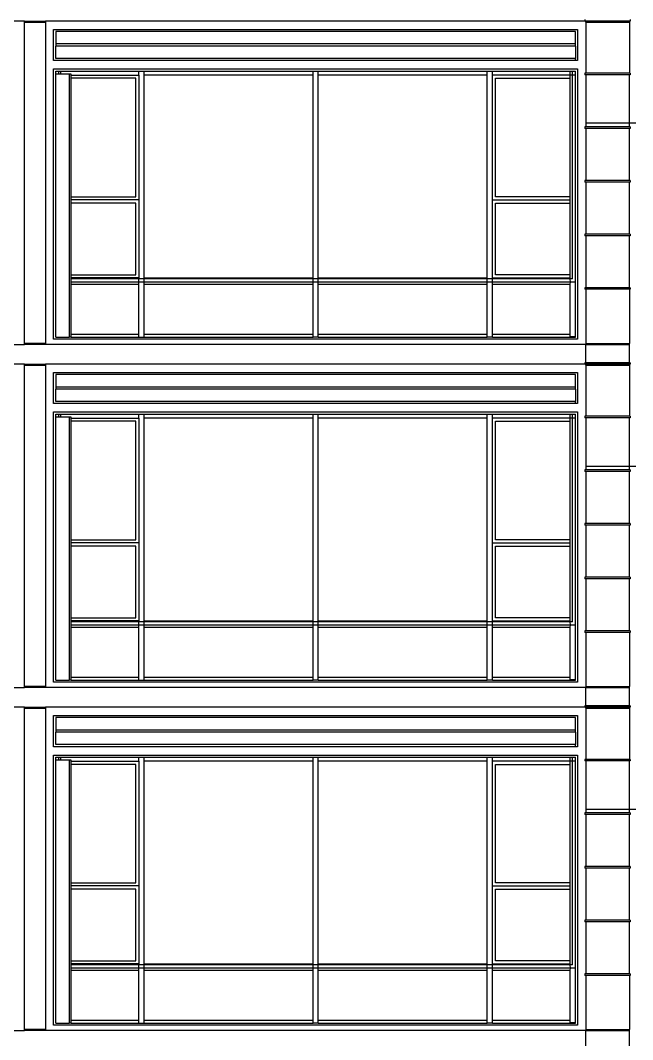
# Model space of a CAD drawing. Extents: x -311 to 61613, y 0 to 58400.
# Drawn here: x 7960 to 13849, y 20012 to 29817 of the extents above; entities that cross this region are included whole.
import ezdxf

# ---------------------------------------------------------------- set-up
doc = ezdxf.new("R2010")
doc.units = 0
doc.header["$LTSCALE"] = 1000
doc.header["$MEASUREMENT"] = 0
doc.layers.add('AD-AREA-OUTL', color=31, linetype='Continuous')

msp = doc.modelspace()

# ---------------------------------------------------------------- linework, layer by layer
at = {"layer": 'AD-AREA-OUTL', "color": 252}
for p, q in [((7999.9, 29810.1), (4447.4, 29810.1)), ((7999.9, 29810.1), (8199.9, 29810.1)), ((7999.9, 29800.1), (7999.9, 29810.1)), ((13389.6, 29810.1), (8199.9, 29810.1)), ((8199.9, 29810.1), (8199.9, 29800.1)), ((13389.6, 29824.3), (13389.6, 29810.1)), ((13389.6, 29810.1), (13389.6, 29809.2)), ((13399.9, 29809.2), (13389.6, 29809.2)), ((13409.7, 29809.2), (13399.9, 29809.2)), ((13399.9, 29800.1), (13399.9, 29809.2)), ((13819.7, 29809.2), (13409.7, 29809.2)), ((13409.7, 29809.2), (13409.7, 29800.1)), ((13825.3, 29809.2), (13819.7, 29809.2)), ((13819.7, 29809.2), (13819.7, 29800.1)), ((13825.3, 29824.3), (13825.3, 29809.2)), ((7999.9, 26710.1), (7999.9, 29800.1)), ((7999.9, 29800.1), (8199.9, 29800.1)), ((8199.9, 29800.1), (8199.9, 26710.1)), ((8279.6, 29430.1), (8279.6, 29730.1)), ((8279.6, 29730.1), (13319.8, 29730.1)), ((8299.8, 29710.1), (8299.8, 29590.1)), ((13299.7, 29710.1), (8299.8, 29710.1)), ((13299.7, 29590.1), (13299.7, 29710.1)), ((13319.8, 29730.1), (13319.8, 29430.1)), ((13399.9, 29800.1), (13409.7, 29800.1)), ((13399.9, 29800.1), (13399.9, 29308.4)), ((13409.7, 29800.1), (13819.7, 29800.1)), ((13819.7, 29800.1), (13819.7, 29308.4)), ((8299.8, 29590.1), (8299.8, 29570.1)), ((13299.7, 29590.1), (8299.8, 29590.1)), ((8299.8, 29450.1), (8299.8, 29570.1)), ((13299.7, 29570.1), (8299.8, 29570.1)), ((13299.7, 29570.1), (13299.7, 29590.1)), ((13299.7, 29570.1), (13299.7, 29450.1)), ((13299.7, 29430.1), (8279.6, 29430.1)), ((13299.7, 29450.1), (8299.8, 29450.1)), ((13299.7, 29430.1), (13299.7, 29450.1)), ((13319.8, 29430.1), (13299.7, 29430.1)), ((8279.6, 29350.1), (13319.8, 29350.1)), ((8279.6, 26750.1), (8279.6, 29350.1)), ((8299.8, 29330.1), (8329.7, 29330.1)), ((8299.8, 29300.1), (8299.8, 29330.1)), ((8329.7, 29330.1), (8349.8, 29330.1)), ((8329.7, 29300.1), (8329.7, 29330.1)), ((8349.8, 29330.1), (9099.9, 29330.1)), ((8349.8, 29300.1), (8349.8, 29330.1)), ((9099.9, 29330.1), (9149.6, 29330.1)), ((9099.9, 29290.1), (9099.9, 29330.1)), ((9149.6, 29330.1), (10774.8, 29330.1)), ((9149.6, 29290.1), (9149.6, 29330.1)), ((10774.8, 29330.1), (10824.6, 29330.1)), ((10774.8, 29290.1), (10774.8, 29330.1)), ((10824.6, 29330.1), (12449.8, 29330.1)), ((10824.6, 29290.1), (10824.6, 29330.1)), ((12449.8, 29330.1), (12499.9, 29330.1)), ((12449.8, 29290.1), (12449.8, 29330.1)), ((12499.9, 29330.1), (13249.6, 29330.1)), ((12499.9, 29290.1), (12499.9, 29330.1)), ((13249.6, 29330.1), (13269.7, 29330.1)), ((13249.6, 29290.1), (13249.6, 29330.1)), ((13269.7, 29330.1), (13299.7, 29330.1)), ((13269.7, 29290.1), (13269.7, 29330.1)), ((13299.7, 29290.1), (13299.7, 29330.1)), ((13319.8, 29350.1), (13319.8, 26750.1)), ((8299.8, 26770.1), (8299.8, 29300.1)), ((8329.7, 29300.1), (8299.8, 29300.1)), ((8349.8, 29300.1), (8329.7, 29300.1)), ((8429.6, 29300.1), (8349.8, 29300.1)), ((8429.6, 29300.1), (8429.6, 26770.1)), ((8449.7, 29300.1), (8429.6, 29300.1)), ((8449.7, 29290.1), (8449.7, 29300.1)), ((8449.7, 29260.1), (8449.7, 29290.1)), ((8449.7, 29290.1), (9099.9, 29290.1)), ((8449.7, 28120.1), (8449.7, 29260.1)), ((9069.9, 29260.1), (8449.7, 29260.1)), ((9069.9, 28120.1), (9069.9, 29260.1)), ((9099.9, 29290.1), (9099.9, 28090.1)), ((9149.6, 27340.1), (9149.6, 29290.1)), ((10774.8, 29290.1), (9149.6, 29290.1)), ((10774.8, 27340.1), (10774.8, 29290.1)), ((10824.6, 27340.1), (10824.6, 29290.1)), ((12449.8, 29290.1), (10824.6, 29290.1)), ((12449.8, 27340.1), (12449.8, 29290.1)), ((12499.9, 28090.1), (12499.9, 29290.1)), ((13249.6, 29290.1), (12499.9, 29290.1)), ((12529.9, 29260.1), (13249.6, 29260.1)), ((12529.9, 28120.1), (12529.9, 29260.1)), ((13249.6, 29260.1), (13249.6, 29290.1)), ((13269.7, 29290.1), (13249.6, 29290.1)), ((13249.6, 28120.1), (13249.6, 29260.1)), ((13299.7, 29290.1), (13269.7, 29290.1)), ((13269.7, 27330.1), (13269.7, 29290.1)), ((13299.7, 27300.1), (13299.7, 29290.1)), ((13399.9, 29308.4), (13389.6, 29308.4)), ((13389.6, 29308.4), (13389.6, 29293.4)), ((13399.9, 29293.4), (13389.6, 29293.4)), ((13819.7, 29308.4), (13399.9, 29308.4)), ((13819.7, 29293.4), (13399.9, 29293.4)), ((13399.9, 29293.4), (13399.9, 28830.1)), ((13825.3, 29308.4), (13819.7, 29308.4)), ((13825.3, 29293.4), (13819.7, 29293.4)), ((13819.7, 28830.1), (13819.7, 29293.4)), ((13825.3, 29308.4), (13825.3, 29293.4)), ((13399.9, 28830.1), (13399.9, 28792.6)), ((13399.9, 28830.1), (13819.7, 28830.1)), ((13819.7, 28792.6), (13819.7, 28830.1)), ((13819.7, 28830.1), (13879.6, 28830.1)), ((13399.9, 28792.6), (13389.6, 28792.6)), ((13389.6, 28792.6), (13389.6, 28777.6)), ((13399.9, 28777.6), (13389.6, 28777.6)), ((13819.7, 28792.6), (13399.9, 28792.6)), ((13819.7, 28777.6), (13399.9, 28777.6)), ((13399.9, 28777.6), (13399.9, 28276.8)), ((13825.3, 28792.6), (13819.7, 28792.6)), ((13825.3, 28777.6), (13819.7, 28777.6)), ((13819.7, 28276.8), (13819.7, 28777.6)), ((13825.3, 28792.6), (13825.3, 28777.6)), ((13399.9, 28276.8), (13389.6, 28276.8)), ((13389.6, 28276.8), (13389.6, 28261.7)), ((13399.9, 28261.7), (13389.6, 28261.7)), ((13819.7, 28276.8), (13399.9, 28276.8)), ((13819.7, 28261.7), (13399.9, 28261.7)), ((13399.9, 28261.7), (13399.9, 27760.9)), ((13825.3, 28276.8), (13819.7, 28276.8)), ((13825.3, 28261.7), (13819.7, 28261.7)), ((13819.7, 27760.9), (13819.7, 28261.7)), ((13825.3, 28276.8), (13825.3, 28261.7)), ((8449.7, 28090.1), (8449.7, 28120.1)), ((8449.7, 28120.1), (9069.9, 28120.1)), ((8449.7, 28060.1), (8449.7, 28090.1)), ((9099.9, 28090.1), (8449.7, 28090.1)), ((8449.7, 27370.1), (8449.7, 28060.1)), ((9069.9, 28060.1), (8449.7, 28060.1)), ((9069.9, 27370.1), (9069.9, 28060.1)), ((9099.9, 28090.1), (9099.9, 27340.1)), ((12499.9, 27340.1), (12499.9, 28090.1)), ((12499.9, 28090.1), (13249.6, 28090.1)), ((13249.6, 28120.1), (12529.9, 28120.1)), ((12529.9, 28060.1), (13249.6, 28060.1)), ((12529.9, 27370.1), (12529.9, 28060.1)), ((13249.6, 28090.1), (13249.6, 28120.1)), ((13249.6, 28060.1), (13249.6, 28090.1)), ((13249.6, 27370.1), (13249.6, 28060.1)), ((13399.9, 27760.9), (13389.6, 27760.9)), ((13389.6, 27760.9), (13389.6, 27745.9)), ((13819.7, 27760.9), (13399.9, 27760.9)), ((13825.3, 27760.9), (13819.7, 27760.9)), ((13825.3, 27760.9), (13825.3, 27745.9)), ((13399.9, 27745.9), (13389.6, 27745.9)), ((13819.7, 27745.9), (13399.9, 27745.9)), ((13399.9, 27745.9), (13399.9, 27245.1)), ((13825.3, 27745.9), (13819.7, 27745.9)), ((13819.7, 27245.1), (13819.7, 27745.9)), ((8449.7, 27340.1), (8449.7, 27370.1)), ((8449.7, 27370.1), (9069.9, 27370.1)), ((13249.6, 27370.1), (12529.9, 27370.1)), ((13249.6, 27340.1), (13249.6, 27370.1)), ((8449.7, 27330.1), (8449.7, 27340.1)), ((9099.9, 27340.1), (8449.7, 27340.1)), ((8449.7, 27300.1), (8449.7, 27330.1)), ((9099.9, 27330.1), (8449.7, 27330.1)), ((8449.7, 27280.1), (8449.7, 27300.1)), ((9099.9, 27300.1), (8449.7, 27300.1)), ((8449.7, 26800.1), (8449.7, 27280.1)), ((8449.7, 27280.1), (9099.9, 27280.1)), ((9099.9, 27330.1), (9099.9, 27340.1)), ((9099.9, 27300.1), (9099.9, 27330.1)), ((9149.6, 27330.1), (9099.9, 27330.1)), ((9099.9, 27280.1), (9099.9, 27300.1)), ((9149.6, 27300.1), (9099.9, 27300.1)), ((9099.9, 26800.1), (9099.9, 27280.1)), ((9149.6, 27330.1), (9149.6, 27340.1)), ((9149.6, 27340.1), (10774.8, 27340.1)), ((9149.6, 27300.1), (9149.6, 27330.1)), ((10774.8, 27330.1), (9149.6, 27330.1)), ((9149.6, 27280.1), (9149.6, 27300.1)), ((10774.8, 27300.1), (9149.6, 27300.1)), ((9149.6, 26800.1), (9149.6, 27280.1)), ((9149.6, 27280.1), (10774.8, 27280.1)), ((10774.8, 27330.1), (10774.8, 27340.1)), ((10774.8, 27300.1), (10774.8, 27330.1)), ((10824.6, 27330.1), (10774.8, 27330.1)), ((10774.8, 27280.1), (10774.8, 27300.1)), ((10824.6, 27300.1), (10774.8, 27300.1)), ((10774.8, 26800.1), (10774.8, 27280.1)), ((10824.6, 27330.1), (10824.6, 27340.1)), ((10824.6, 27340.1), (12449.8, 27340.1)), ((10824.6, 27300.1), (10824.6, 27330.1)), ((12449.8, 27330.1), (10824.6, 27330.1)), ((12449.8, 27300.1), (10824.6, 27300.1)), ((10824.6, 27280.1), (10824.6, 27300.1)), ((10824.6, 26800.1), (10824.6, 27280.1)), ((10824.6, 27280.1), (12449.8, 27280.1)), ((12449.8, 27330.1), (12449.8, 27340.1)), ((12449.8, 27300.1), (12449.8, 27330.1)), ((12499.9, 27330.1), (12449.8, 27330.1)), ((12499.9, 27300.1), (12449.8, 27300.1)), ((12449.8, 27280.1), (12449.8, 27300.1)), ((12449.8, 26800.1), (12449.8, 27280.1)), ((12499.9, 27330.1), (12499.9, 27340.1)), ((12499.9, 27340.1), (13249.6, 27340.1)), ((13249.6, 27330.1), (12499.9, 27330.1)), ((12499.9, 27300.1), (12499.9, 27330.1)), ((13249.9, 27300.1), (12499.9, 27300.1)), ((12499.9, 27280.1), (12499.9, 27300.1)), ((12499.9, 26800.1), (12499.9, 27280.1)), ((12499.9, 27280.1), (13249.6, 27280.1)), ((13249.6, 27330.1), (13249.6, 27340.1)), ((13269.7, 27330.1), (13249.6, 27330.1)), ((13249.9, 27300.1), (13249.6, 27330.1)), ((13249.6, 27280.1), (13249.9, 27300.1)), ((13249.6, 26800.1), (13249.6, 27280.1)), ((13299.7, 27300.1), (13249.9, 27300.1)), ((13299.7, 26776.4), (13299.7, 27300.1)), ((13399.9, 27245.1), (13389.6, 27245.1)), ((13389.6, 27245.1), (13389.6, 27230.1)), ((13399.9, 27230.1), (13389.6, 27230.1)), ((13819.7, 27245.1), (13399.9, 27245.1)), ((13819.7, 27230.1), (13399.9, 27230.1)), ((13399.9, 27230.1), (13399.9, 26710.1)), ((13825.3, 27245.1), (13819.7, 27245.1)), ((13825.3, 27230.1), (13819.7, 27230.1)), ((13819.7, 27230.1), (13819.7, 26710.1)), ((13825.3, 27245.1), (13825.3, 27230.1)), ((8299.8, 26770.1), (8429.6, 26770.1)), ((8449.7, 26770.1), (8429.6, 26770.1)), ((8449.7, 26770.1), (8449.7, 26800.1)), ((8449.7, 26800.1), (9099.9, 26800.1)), ((8449.7, 26770.1), (9099.9, 26770.1)), ((9099.9, 26770.1), (9099.9, 26800.1)), ((9099.9, 26770.1), (9149.6, 26770.1)), ((9149.6, 26770.1), (9149.6, 26800.1)), ((9149.6, 26800.1), (10774.8, 26800.1)), ((9149.6, 26770.1), (10774.8, 26770.1)), ((10774.8, 26770.1), (10774.8, 26800.1)), ((10824.6, 26770.1), (10774.8, 26770.1)), ((10824.6, 26770.1), (10824.6, 26800.1)), ((10824.6, 26800.1), (12449.8, 26800.1)), ((10824.6, 26770.1), (12449.8, 26770.1)), ((12449.8, 26770.1), (12449.8, 26800.1)), ((12499.9, 26770.1), (12449.8, 26770.1)), ((12499.9, 26770.1), (12499.9, 26800.1)), ((12499.9, 26800.1), (13249.6, 26800.1)), ((12499.9, 26770.1), (13249.6, 26770.1)), ((13249.6, 26776.4), (13249.6, 26800.1)), ((13249.6, 26776.4), (13299.7, 26776.4)), ((13249.6, 26770.1), (13249.6, 26776.4)), ((13249.6, 26770.1), (13299.7, 26770.1)), ((13299.7, 26770.1), (13299.7, 26776.4)), ((4447.4, 26700.1), (7999.9, 26700.1)), ((7999.9, 26700.1), (7999.9, 26710.1)), ((8199.9, 26710.1), (7999.9, 26710.1)), ((8199.9, 26700.1), (7999.9, 26700.1)), ((8199.9, 26710.1), (8199.9, 26700.1)), ((13399.9, 26700.1), (8199.9, 26700.1)), ((13319.8, 26750.1), (8279.6, 26750.1)), ((13399.9, 26710.1), (13409.7, 26710.1)), ((13399.9, 26710.1), (13399.9, 26700.1)), ((13399.9, 26700.1), (13409.7, 26700.1)), ((13399.9, 26524.2), (13399.9, 26700.1)), ((13409.7, 26710.1), (13819.7, 26710.1)), ((13409.7, 26700.1), (13409.7, 26710.1)), ((13409.7, 26700.1), (13819.7, 26700.1)), ((13819.7, 26700.1), (13819.7, 26710.1)), ((13819.7, 26524.2), (13819.7, 26700.1)), ((7999.9, 26510.1), (4447.4, 26510.1)), ((7999.9, 26510.1), (8199.9, 26510.1)), ((7999.9, 26500.1), (7999.9, 26510.1)), ((7999.9, 23410.1), (7999.9, 26500.1)), ((7999.9, 26500.1), (8199.9, 26500.1)), ((13389.6, 26510.1), (8199.9, 26510.1)), ((8199.9, 26510.1), (8199.9, 26500.1)), ((8199.9, 26500.1), (8199.9, 23410.1)), ((13399.9, 26524.2), (13389.6, 26524.2)), ((13389.6, 26524.2), (13389.6, 26510.1)), ((13389.6, 26510.1), (13389.6, 26509.2)), ((13399.9, 26509.2), (13389.6, 26509.2)), ((13819.7, 26524.2), (13399.9, 26524.2)), ((13409.7, 26509.2), (13399.9, 26509.2)), ((13399.9, 26500.1), (13399.9, 26509.2)), ((13399.9, 26500.1), (13409.7, 26500.1)), ((13399.9, 26500.1), (13399.9, 26008.4)), ((13819.7, 26509.2), (13409.7, 26509.2)), ((13409.7, 26509.2), (13409.7, 26500.1)), ((13409.7, 26500.1), (13819.7, 26500.1)), ((13825.3, 26524.2), (13819.7, 26524.2)), ((13825.3, 26509.2), (13819.7, 26509.2)), ((13819.7, 26509.2), (13819.7, 26500.1)), ((13819.7, 26500.1), (13819.7, 26008.4)), ((13825.3, 26524.2), (13825.3, 26509.2)), ((8279.6, 26130.1), (8279.6, 26430.1)), ((8279.6, 26430.1), (13319.8, 26430.1)), ((8299.8, 26410.1), (8299.8, 26290.1)), ((13299.7, 26410.1), (8299.8, 26410.1)), ((13299.7, 26290.1), (13299.7, 26410.1)), ((13319.8, 26430.1), (13319.8, 26130.1)), ((8299.8, 26290.1), (8299.8, 26270.1)), ((13299.7, 26290.1), (8299.8, 26290.1)), ((13299.7, 26270.1), (13299.7, 26290.1)), ((8299.8, 26150.1), (8299.8, 26270.1)), ((13299.7, 26270.1), (8299.8, 26270.1)), ((13299.7, 26270.1), (13299.7, 26150.1)), ((13299.7, 26130.1), (8279.6, 26130.1)), ((13299.7, 26150.1), (8299.8, 26150.1)), ((13299.7, 26130.1), (13299.7, 26150.1)), ((13319.8, 26130.1), (13299.7, 26130.1)), ((8279.6, 26050.1), (13319.8, 26050.1)), ((8279.6, 23450.1), (8279.6, 26050.1)), ((8299.8, 26030), (8329.7, 26030)), ((8299.8, 26000.1), (8299.8, 26030)), ((8299.8, 23470.1), (8299.8, 26000.1)), ((8329.7, 26000.1), (8299.8, 26000.1)), ((8329.7, 26030), (8349.8, 26030)), ((8329.7, 26000.1), (8329.7, 26030)), ((8349.8, 26000.1), (8329.7, 26000.1)), ((8349.8, 26030), (9099.9, 26030)), ((8349.8, 26000.1), (8349.8, 26030)), ((8429.6, 26000.1), (8349.8, 26000.1)), ((8429.6, 26000.1), (8429.6, 23470.1)), ((8449.7, 26000.1), (8429.6, 26000.1)), ((8449.7, 25990.1), (8449.7, 26000.1)), ((8449.7, 25960.1), (8449.7, 25990.1)), ((8449.7, 25990.1), (9099.9, 25990.1)), ((9099.9, 26030), (9149.6, 26030)), ((9099.9, 25990.1), (9099.9, 26030)), ((9099.9, 25990.1), (9099.9, 24790.1)), ((9149.6, 26030), (10774.8, 26030)), ((9149.6, 25990.1), (9149.6, 26030)), ((9149.6, 24040.1), (9149.6, 25990.1)), ((10774.8, 25990.1), (9149.6, 25990.1)), ((10774.8, 26030), (10824.6, 26030)), ((10774.8, 25990.1), (10774.8, 26030)), ((10774.8, 24040.1), (10774.8, 25990.1)), ((10824.6, 26030), (12449.8, 26030)), ((10824.6, 25990.1), (10824.6, 26030)), ((10824.6, 24040.1), (10824.6, 25990.1)), ((12449.8, 25990.1), (10824.6, 25990.1)), ((12449.8, 26030), (12499.9, 26030)), ((12449.8, 25990.1), (12449.8, 26030)), ((12449.8, 24040.1), (12449.8, 25990.1)), ((12499.9, 26030), (13249.6, 26030)), ((12499.9, 25990.1), (12499.9, 26030)), ((12499.9, 24790.1), (12499.9, 25990.1)), ((13249.6, 25990.1), (12499.9, 25990.1)), ((13249.6, 26030), (13269.7, 26030)), ((13249.6, 25990.1), (13249.6, 26030)), ((13249.6, 25960.1), (13249.6, 25990.1)), ((13269.7, 25990.1), (13249.6, 25990.1)), ((13269.7, 26030), (13299.7, 26030)), ((13269.7, 25990.1), (13269.7, 26030)), ((13299.7, 25990.1), (13269.7, 25990.1)), ((13269.7, 24030.1), (13269.7, 25990.1)), ((13299.7, 25990.1), (13299.7, 26030)), ((13299.7, 24000.1), (13299.7, 25990.1)), ((13319.8, 26050.1), (13319.8, 23450.1)), ((13399.9, 26008.4), (13389.6, 26008.4)), ((13389.6, 26008.4), (13389.6, 25993.4)), ((13399.9, 25993.4), (13389.6, 25993.4)), ((13819.7, 26008.4), (13399.9, 26008.4)), ((13819.7, 25993.4), (13399.9, 25993.4)), ((13399.9, 25993.4), (13399.9, 25530.1)), ((13825.3, 26008.4), (13819.7, 26008.4)), ((13825.3, 25993.4), (13819.7, 25993.4)), ((13819.7, 25530.1), (13819.7, 25993.4)), ((13825.3, 26008.4), (13825.3, 25993.4)), ((8449.7, 24820.1), (8449.7, 25960.1)), ((9069.9, 25960.1), (8449.7, 25960.1)), ((9069.9, 24820.1), (9069.9, 25960.1)), ((12529.9, 25960.1), (13249.6, 25960.1)), ((12529.9, 24820.1), (12529.9, 25960.1)), ((13249.6, 24820.1), (13249.6, 25960.1)), ((13399.9, 25530.1), (13399.9, 25492.6)), ((13399.9, 25530.1), (13819.7, 25530.1)), ((13819.7, 25492.6), (13819.7, 25530.1)), ((13819.7, 25530.1), (13879.6, 25530.1)), ((13399.9, 25492.6), (13389.6, 25492.6)), ((13389.6, 25492.6), (13389.6, 25477.6)), ((13399.9, 25477.6), (13389.6, 25477.6)), ((13819.7, 25492.6), (13399.9, 25492.6)), ((13819.7, 25477.6), (13399.9, 25477.6)), ((13399.9, 25477.6), (13399.9, 24976.7)), ((13825.3, 25492.6), (13819.7, 25492.6)), ((13825.3, 25477.6), (13819.7, 25477.6)), ((13819.7, 24976.7), (13819.7, 25477.6)), ((13825.3, 25492.6), (13825.3, 25477.6)), ((13399.9, 24976.7), (13389.6, 24976.7)), ((13389.6, 24976.7), (13389.6, 24961.7)), ((13399.9, 24961.7), (13389.6, 24961.7)), ((13819.7, 24976.7), (13399.9, 24976.7)), ((13819.7, 24961.7), (13399.9, 24961.7)), ((13399.9, 24961.7), (13399.9, 24460.9)), ((13825.3, 24976.7), (13819.7, 24976.7)), ((13825.3, 24961.7), (13819.7, 24961.7)), ((13819.7, 24460.9), (13819.7, 24961.7)), ((13825.3, 24976.7), (13825.3, 24961.7)), ((8449.7, 24790.1), (8449.7, 24820.1)), ((8449.7, 24820.1), (9069.9, 24820.1)), ((13249.6, 24820.1), (12529.9, 24820.1)), ((13249.6, 24790.1), (13249.6, 24820.1)), ((8449.7, 24760.1), (8449.7, 24790.1)), ((9099.9, 24790.1), (8449.7, 24790.1)), ((8449.7, 24070), (8449.7, 24760.1)), ((9069.9, 24760.1), (8449.7, 24760.1)), ((9069.9, 24070), (9069.9, 24760.1)), ((9099.9, 24790.1), (9099.9, 24040.1)), ((12499.9, 24040.1), (12499.9, 24790.1)), ((12499.9, 24790.1), (13249.6, 24790.1)), ((12529.9, 24760.1), (13249.6, 24760.1)), ((12529.9, 24070), (12529.9, 24760.1)), ((13249.6, 24760.1), (13249.6, 24790.1)), ((13249.6, 24070), (13249.6, 24760.1)), ((13399.9, 24460.9), (13389.6, 24460.9)), ((13389.6, 24460.9), (13389.6, 24445.9)), ((13399.9, 24445.9), (13389.6, 24445.9)), ((13819.7, 24460.9), (13399.9, 24460.9)), ((13819.7, 24445.9), (13399.9, 24445.9)), ((13399.9, 24445.9), (13399.9, 23945.1)), ((13825.3, 24460.9), (13819.7, 24460.9)), ((13825.3, 24445.9), (13819.7, 24445.9)), ((13819.7, 23945.1), (13819.7, 24445.9)), ((13825.3, 24460.9), (13825.3, 24445.9)), ((8449.7, 24040.1), (8449.7, 24070)), ((8449.7, 24070), (9069.9, 24070)), ((8449.7, 24030.1), (8449.7, 24040.1)), ((9099.9, 24040.1), (8449.7, 24040.1)), ((8449.7, 24000.1), (8449.7, 24030.1)), ((9099.9, 24030.1), (8449.7, 24030.1)), ((9099.9, 24030.1), (9099.9, 24040.1)), ((9099.9, 24000.1), (9099.9, 24030.1)), ((9149.6, 24030.1), (9099.9, 24030.1)), ((9149.6, 24030.1), (9149.6, 24040.1)), ((9149.6, 24040.1), (10774.8, 24040.1)), ((9149.6, 24000.1), (9149.6, 24030.1)), ((10774.8, 24030.1), (9149.6, 24030.1)), ((10774.8, 24030.1), (10774.8, 24040.1)), ((10774.8, 24000.1), (10774.8, 24030.1)), ((10824.6, 24030.1), (10774.8, 24030.1)), ((10824.6, 24030.1), (10824.6, 24040.1)), ((10824.6, 24040.1), (12449.8, 24040.1)), ((10824.6, 24000.1), (10824.6, 24030.1)), ((12449.8, 24030.1), (10824.6, 24030.1)), ((12449.8, 24030.1), (12449.8, 24040.1)), ((12449.8, 24000.1), (12449.8, 24030.1)), ((12499.9, 24030.1), (12449.8, 24030.1)), ((12499.9, 24030.1), (12499.9, 24040.1)), ((12499.9, 24040.1), (13249.6, 24040.1)), ((13249.6, 24030.1), (12499.9, 24030.1)), ((12499.9, 24000.1), (12499.9, 24030.1)), ((13249.6, 24070), (12529.9, 24070)), ((13249.6, 24040.1), (13249.6, 24070)), ((13249.6, 24030.1), (13249.6, 24040.1)), ((13269.7, 24030.1), (13249.6, 24030.1)), ((13249.9, 24000.1), (13249.6, 24030.1)), ((8449.7, 23980.1), (8449.7, 24000.1)), ((9099.9, 24000.1), (8449.7, 24000.1)), ((8449.7, 23500.1), (8449.7, 23980.1)), ((8449.7, 23980.1), (9099.9, 23980.1)), ((9099.9, 23980.1), (9099.9, 24000.1)), ((9149.6, 24000.1), (9099.9, 24000.1)), ((9099.9, 23500.1), (9099.9, 23980.1)), ((9149.6, 23980.1), (9149.6, 24000.1)), ((10774.8, 24000.1), (9149.6, 24000.1)), ((9149.6, 23500.1), (9149.6, 23980.1)), ((9149.6, 23980.1), (10774.8, 23980.1)), ((10774.8, 23980.1), (10774.8, 24000.1)), ((10824.6, 24000.1), (10774.8, 24000.1)), ((10774.8, 23500.1), (10774.8, 23980.1)), ((12449.8, 24000.1), (10824.6, 24000.1)), ((10824.6, 23980.1), (10824.6, 24000.1)), ((10824.6, 23500.1), (10824.6, 23980.1)), ((10824.6, 23980.1), (12449.8, 23980.1)), ((12499.9, 24000.1), (12449.8, 24000.1)), ((12449.8, 23980.1), (12449.8, 24000.1)), ((12449.8, 23500.1), (12449.8, 23980.1)), ((13249.9, 24000.1), (12499.9, 24000.1)), ((12499.9, 23980.1), (12499.9, 24000.1)), ((12499.9, 23500.1), (12499.9, 23980.1)), ((12499.9, 23980.1), (13249.6, 23980.1)), ((13249.6, 23980.1), (13249.9, 24000.1)), ((13249.6, 23500.1), (13249.6, 23980.1)), ((13299.7, 24000.1), (13249.9, 24000.1)), ((13299.7, 23476.4), (13299.7, 24000.1)), ((13399.9, 23945.1), (13389.6, 23945.1)), ((13389.6, 23945.1), (13389.6, 23930.1)), ((13399.9, 23930.1), (13389.6, 23930.1)), ((13819.7, 23945.1), (13399.9, 23945.1)), ((13819.7, 23930.1), (13399.9, 23930.1)), ((13399.9, 23930.1), (13399.9, 23410.1)), ((13825.3, 23945.1), (13819.7, 23945.1)), ((13825.3, 23930.1), (13819.7, 23930.1)), ((13819.7, 23930.1), (13819.7, 23410.1)), ((13825.3, 23945.1), (13825.3, 23930.1)), ((13319.8, 23450.1), (8279.6, 23450.1)), ((8299.8, 23470.1), (8429.6, 23470.1)), ((8449.7, 23470.1), (8429.6, 23470.1)), ((8449.7, 23470.1), (8449.7, 23500.1)), ((8449.7, 23500.1), (9099.9, 23500.1)), ((8449.7, 23470.1), (9099.9, 23470.1)), ((9099.9, 23470.1), (9099.9, 23500.1)), ((9099.9, 23470.1), (9149.6, 23470.1)), ((9149.6, 23470.1), (9149.6, 23500.1)), ((9149.6, 23500.1), (10774.8, 23500.1)), ((9149.6, 23470.1), (10774.8, 23470.1)), ((10774.8, 23470.1), (10774.8, 23500.1)), ((10824.6, 23470.1), (10774.8, 23470.1)), ((10824.6, 23470.1), (10824.6, 23500.1)), ((10824.6, 23500.1), (12449.8, 23500.1)), ((10824.6, 23470.1), (12449.8, 23470.1)), ((12449.8, 23470.1), (12449.8, 23500.1)), ((12499.9, 23470.1), (12449.8, 23470.1)), ((12499.9, 23470.1), (12499.9, 23500.1)), ((12499.9, 23500.1), (13249.6, 23500.1)), ((12499.9, 23470.1), (13249.6, 23470.1)), ((13249.6, 23476.4), (13249.6, 23500.1)), ((13249.6, 23476.4), (13299.7, 23476.4)), ((13249.6, 23470.1), (13249.6, 23476.4)), ((13249.6, 23470.1), (13299.7, 23470.1)), ((13299.7, 23470.1), (13299.7, 23476.4)), ((4447.4, 23400.1), (7999.9, 23400.1)), ((7999.9, 23400.1), (7999.9, 23410.1)), ((8199.9, 23410.1), (7999.9, 23410.1)), ((8199.9, 23400.1), (7999.9, 23400.1)), ((8199.9, 23410.1), (8199.9, 23400.1)), ((13399.9, 23400.1), (8199.9, 23400.1)), ((13399.9, 23410.1), (13409.7, 23410.1)), ((13399.9, 23410.1), (13399.9, 23400.1)), ((13399.9, 23400.1), (13409.7, 23400.1)), ((13399.9, 23224.2), (13399.9, 23400.1)), ((13409.7, 23410.1), (13819.7, 23410.1)), ((13409.7, 23400.1), (13409.7, 23410.1)), ((13409.7, 23400.1), (13819.7, 23400.1)), ((13819.7, 23400.1), (13819.7, 23410.1)), ((13819.7, 23224.2), (13819.7, 23400.1)), ((7999.9, 23210), (4447.4, 23210)), ((7999.9, 23210), (8199.9, 23210)), ((7999.9, 23200.1), (7999.9, 23210)), ((7999.9, 20110), (7999.9, 23200.1)), ((7999.9, 23200.1), (8199.9, 23200.1)), ((13389.6, 23210), (8199.9, 23210)), ((8199.9, 23210), (8199.9, 23200.1)), ((8199.9, 23200.1), (8199.9, 20110)), ((13399.9, 23224.2), (13389.6, 23224.2)), ((13389.6, 23224.2), (13389.6, 23210)), ((13389.6, 23210), (13389.6, 23209.2)), ((13399.9, 23209.2), (13389.6, 23209.2)), ((13819.7, 23224.2), (13399.9, 23224.2)), ((13409.7, 23209.2), (13399.9, 23209.2)), ((13399.9, 23200.1), (13399.9, 23209.2)), ((13399.9, 23200.1), (13409.7, 23200.1)), ((13399.9, 23200.1), (13399.9, 22708.4)), ((13819.7, 23209.2), (13409.7, 23209.2)), ((13409.7, 23209.2), (13409.7, 23200.1)), ((13409.7, 23200.1), (13819.7, 23200.1)), ((13825.3, 23224.2), (13819.7, 23224.2)), ((13825.3, 23209.2), (13819.7, 23209.2)), ((13819.7, 23209.2), (13819.7, 23200.1)), ((13819.7, 23200.1), (13819.7, 22708.4)), ((13825.3, 23224.2), (13825.3, 23209.2)), ((8279.6, 22830.1), (8279.6, 23130.1)), ((8279.6, 23130.1), (13319.8, 23130.1)), ((8299.8, 23110.1), (8299.8, 22990.1)), ((13299.7, 23110.1), (8299.8, 23110.1)), ((13299.7, 22990.1), (13299.7, 23110.1)), ((13319.8, 23130.1), (13319.8, 22830.1)), ((8299.8, 22990.1), (8299.8, 22970)), ((13299.7, 22990.1), (8299.8, 22990.1)), ((8299.8, 22850.1), (8299.8, 22970)), ((13299.7, 22970), (8299.8, 22970)), ((13299.7, 22970), (13299.7, 22990.1)), ((13299.7, 22970), (13299.7, 22850.1)), ((13299.7, 22850.1), (8299.8, 22850.1)), ((13299.7, 22830.1), (13299.7, 22850.1)), ((13299.7, 22830.1), (8279.6, 22830.1)), ((8279.6, 22750.1), (13319.8, 22750.1)), ((8279.6, 20150), (8279.6, 22750.1)), ((13319.8, 22830.1), (13299.7, 22830.1)), ((13319.8, 22750.1), (13319.8, 20150)), ((8299.8, 22730.1), (8329.7, 22730.1)), ((8299.8, 22700.1), (8299.8, 22730.1)), ((8299.8, 20170), (8299.8, 22700.1)), ((8329.7, 22700.1), (8299.8, 22700.1)), ((8329.7, 22730.1), (8349.8, 22730.1)), ((8329.7, 22700.1), (8329.7, 22730.1)), ((8349.8, 22700.1), (8329.7, 22700.1)), ((8349.8, 22730.1), (9099.9, 22730.1)), ((8349.8, 22700.1), (8349.8, 22730.1)), ((8429.6, 22700.1), (8349.8, 22700.1)), ((8429.6, 22700.1), (8429.6, 20170)), ((8449.7, 22700.1), (8429.6, 22700.1)), ((8449.7, 22690), (8449.7, 22700.1)), ((8449.7, 22660.1), (8449.7, 22690)), ((8449.7, 22690), (9099.9, 22690)), ((8449.7, 21520.1), (8449.7, 22660.1)), ((9069.9, 22660.1), (8449.7, 22660.1)), ((9069.9, 21520.1), (9069.9, 22660.1)), ((9099.9, 22730.1), (9149.6, 22730.1)), ((9099.9, 22690), (9099.9, 22730.1)), ((9099.9, 22690), (9099.9, 21490.1)), ((9149.6, 22730.1), (10774.8, 22730.1)), ((9149.6, 22690), (9149.6, 22730.1)), ((9149.6, 20740.1), (9149.6, 22690)), ((10774.8, 22690), (9149.6, 22690)), ((10774.8, 22730.1), (10824.6, 22730.1)), ((10774.8, 22690), (10774.8, 22730.1)), ((10774.8, 20740.1), (10774.8, 22690)), ((10824.6, 22730.1), (12449.8, 22730.1)), ((10824.6, 22690), (10824.6, 22730.1)), ((10824.6, 20740.1), (10824.6, 22690)), ((12449.8, 22690), (10824.6, 22690)), ((12449.8, 22730.1), (12499.9, 22730.1)), ((12449.8, 22690), (12449.8, 22730.1)), ((12449.8, 20740.1), (12449.8, 22690)), ((12499.9, 22730.1), (13249.6, 22730.1)), ((12499.9, 22690), (12499.9, 22730.1)), ((12499.9, 21490.1), (12499.9, 22690)), ((13249.6, 22690), (12499.9, 22690)), ((12529.9, 22660.1), (13249.6, 22660.1)), ((12529.9, 21520.1), (12529.9, 22660.1)), ((13249.6, 22730.1), (13269.7, 22730.1)), ((13249.6, 22690), (13249.6, 22730.1)), ((13249.6, 22660.1), (13249.6, 22690)), ((13269.7, 22690), (13249.6, 22690)), ((13249.6, 21520.1), (13249.6, 22660.1)), ((13269.7, 22730.1), (13299.7, 22730.1)), ((13269.7, 22690), (13269.7, 22730.1)), ((13299.7, 22690), (13269.7, 22690)), ((13269.7, 20730), (13269.7, 22690)), ((13299.7, 22690), (13299.7, 22730.1)), ((13299.7, 20700.1), (13299.7, 22690)), ((13399.9, 22708.4), (13389.6, 22708.4)), ((13389.6, 22708.4), (13389.6, 22693.4)), ((13399.9, 22693.4), (13389.6, 22693.4)), ((13819.7, 22708.4), (13399.9, 22708.4)), ((13819.7, 22693.4), (13399.9, 22693.4)), ((13399.9, 22693.4), (13399.9, 22230.1)), ((13825.3, 22708.4), (13819.7, 22708.4)), ((13825.3, 22693.4), (13819.7, 22693.4)), ((13819.7, 22230.1), (13819.7, 22693.4)), ((13825.3, 22708.4), (13825.3, 22693.4)), ((13399.9, 22192.6), (13389.6, 22192.6)), ((13389.6, 22192.6), (13389.6, 22177.6)), ((13399.9, 22177.6), (13389.6, 22177.6)), ((13399.9, 22230.1), (13399.9, 22192.6)), ((13399.9, 22230.1), (13819.7, 22230.1)), ((13819.7, 22192.6), (13399.9, 22192.6)), ((13819.7, 22177.6), (13399.9, 22177.6)), ((13399.9, 22177.6), (13399.9, 21676.7)), ((13819.7, 22192.6), (13819.7, 22230.1)), ((13819.7, 22230.1), (13879.6, 22230.1)), ((13825.3, 22192.6), (13819.7, 22192.6)), ((13825.3, 22177.6), (13819.7, 22177.6)), ((13819.7, 21676.7), (13819.7, 22177.6)), ((13825.3, 22192.6), (13825.3, 22177.6)), ((13399.9, 21676.7), (13389.6, 21676.7)), ((13389.6, 21676.7), (13389.6, 21661.7)), ((13819.7, 21676.7), (13399.9, 21676.7)), ((13825.3, 21676.7), (13819.7, 21676.7)), ((13825.3, 21676.7), (13825.3, 21661.7)), ((13399.9, 21661.7), (13389.6, 21661.7)), ((13819.7, 21661.7), (13399.9, 21661.7)), ((13399.9, 21661.7), (13399.9, 21160.9)), ((13825.3, 21661.7), (13819.7, 21661.7)), ((13819.7, 21160.9), (13819.7, 21661.7)), ((8449.7, 21490.1), (8449.7, 21520.1)), ((8449.7, 21520.1), (9069.9, 21520.1)), ((8449.7, 21460.1), (8449.7, 21490.1)), ((9099.9, 21490.1), (8449.7, 21490.1)), ((9099.9, 21490.1), (9099.9, 20740.1)), ((12499.9, 20740.1), (12499.9, 21490.1)), ((12499.9, 21490.1), (13249.6, 21490.1)), ((13249.6, 21520.1), (12529.9, 21520.1)), ((13249.6, 21490.1), (13249.6, 21520.1)), ((13249.6, 21460.1), (13249.6, 21490.1)), ((8449.7, 20770.1), (8449.7, 21460.1)), ((9069.9, 21460.1), (8449.7, 21460.1)), ((9069.9, 20770.1), (9069.9, 21460.1)), ((12529.9, 21460.1), (13249.6, 21460.1)), ((12529.9, 20770.1), (12529.9, 21460.1)), ((13249.6, 20770.1), (13249.6, 21460.1)), ((13399.9, 21160.9), (13389.6, 21160.9)), ((13389.6, 21160.9), (13389.6, 21145.9)), ((13399.9, 21145.9), (13389.6, 21145.9)), ((13819.7, 21160.9), (13399.9, 21160.9)), ((13819.7, 21145.9), (13399.9, 21145.9)), ((13399.9, 21145.9), (13399.9, 20645.1)), ((13825.3, 21160.9), (13819.7, 21160.9)), ((13825.3, 21145.9), (13819.7, 21145.9)), ((13819.7, 20645.1), (13819.7, 21145.9)), ((13825.3, 21160.9), (13825.3, 21145.9)), ((8449.7, 20740.1), (8449.7, 20770.1)), ((8449.7, 20770.1), (9069.9, 20770.1)), ((8449.7, 20730), (8449.7, 20740.1)), ((9099.9, 20740.1), (8449.7, 20740.1)), ((8449.7, 20700.1), (8449.7, 20730)), ((9099.9, 20730), (8449.7, 20730)), ((8449.7, 20680.1), (8449.7, 20700.1)), ((9099.9, 20700.1), (8449.7, 20700.1)), ((9099.9, 20730), (9099.9, 20740.1)), ((9099.9, 20700.1), (9099.9, 20730)), ((9149.6, 20730), (9099.9, 20730)), ((9099.9, 20680.1), (9099.9, 20700.1)), ((9149.6, 20700.1), (9099.9, 20700.1)), ((9149.6, 20730), (9149.6, 20740.1)), ((9149.6, 20740.1), (10774.8, 20740.1)), ((9149.6, 20700.1), (9149.6, 20730)), ((10774.8, 20730), (9149.6, 20730)), ((9149.6, 20680.1), (9149.6, 20700.1)), ((10774.8, 20700.1), (9149.6, 20700.1)), ((10774.8, 20730), (10774.8, 20740.1)), ((10774.8, 20700.1), (10774.8, 20730)), ((10824.6, 20730), (10774.8, 20730)), ((10774.8, 20680.1), (10774.8, 20700.1)), ((10824.6, 20700.1), (10774.8, 20700.1)), ((10824.6, 20730), (10824.6, 20740.1)), ((10824.6, 20740.1), (12449.8, 20740.1)), ((10824.6, 20700.1), (10824.6, 20730)), ((12449.8, 20730), (10824.6, 20730)), ((12449.8, 20700.1), (10824.6, 20700.1)), ((10824.6, 20680.1), (10824.6, 20700.1)), ((12449.8, 20730), (12449.8, 20740.1)), ((12499.9, 20730), (12449.8, 20730)), ((12449.8, 20700.1), (12449.8, 20730)), ((12499.9, 20700.1), (12449.8, 20700.1)), ((12449.8, 20680.1), (12449.8, 20700.1)), ((12499.9, 20730), (12499.9, 20740.1)), ((12499.9, 20740.1), (13249.6, 20740.1)), ((13249.6, 20730), (12499.9, 20730)), ((12499.9, 20700.1), (12499.9, 20730)), ((13249.9, 20700.1), (12499.9, 20700.1)), ((12499.9, 20680.1), (12499.9, 20700.1)), ((13249.6, 20770.1), (12529.9, 20770.1)), ((13249.6, 20740.1), (13249.6, 20770.1)), ((13249.6, 20730), (13249.6, 20740.1)), ((13269.7, 20730), (13249.6, 20730)), ((13249.9, 20700.1), (13249.6, 20730)), ((13249.6, 20680.1), (13249.9, 20700.1)), ((13299.7, 20700.1), (13249.9, 20700.1)), ((13299.7, 20176.4), (13299.7, 20700.1)), ((8449.7, 20200.1), (8449.7, 20680.1)), ((8449.7, 20680.1), (9099.9, 20680.1)), ((9099.9, 20200.1), (9099.9, 20680.1)), ((9149.6, 20200.1), (9149.6, 20680.1)), ((9149.6, 20680.1), (10774.8, 20680.1)), ((10774.8, 20200.1), (10774.8, 20680.1)), ((10824.6, 20200.1), (10824.6, 20680.1)), ((10824.6, 20680.1), (12449.8, 20680.1)), ((12449.8, 20200.1), (12449.8, 20680.1)), ((12499.9, 20200.1), (12499.9, 20680.1)), ((12499.9, 20680.1), (13249.6, 20680.1)), ((13249.6, 20200.1), (13249.6, 20680.1)), ((13399.9, 20645.1), (13389.6, 20645.1)), ((13389.6, 20645.1), (13389.6, 20630.1)), ((13399.9, 20630.1), (13389.6, 20630.1)), ((13819.7, 20645.1), (13399.9, 20645.1)), ((13819.7, 20630.1), (13399.9, 20630.1)), ((13399.9, 20630.1), (13399.9, 20110)), ((13825.3, 20645.1), (13819.7, 20645.1)), ((13825.3, 20630.1), (13819.7, 20630.1)), ((13819.7, 20630.1), (13819.7, 20110)), ((13825.3, 20645.1), (13825.3, 20630.1)), ((8449.7, 20170), (8449.7, 20200.1)), ((8449.7, 20200.1), (9099.9, 20200.1)), ((9099.9, 20170), (9099.9, 20200.1)), ((9149.6, 20170), (9149.6, 20200.1)), ((9149.6, 20200.1), (10774.8, 20200.1)), ((10774.8, 20170), (10774.8, 20200.1)), ((10824.6, 20170), (10824.6, 20200.1)), ((10824.6, 20200.1), (12449.8, 20200.1)), ((12449.8, 20170), (12449.8, 20200.1)), ((12499.9, 20170), (12499.9, 20200.1)), ((12499.9, 20200.1), (13249.6, 20200.1)), ((13249.6, 20176.4), (13249.6, 20200.1)), ((7999.9, 20100.1), (7999.9, 20110)), ((8199.9, 20110), (7999.9, 20110)), ((8199.9, 20110), (8199.9, 20100.1)), ((13319.8, 20150), (8279.6, 20150)), ((8299.8, 20170), (8429.6, 20170)), ((8449.7, 20170), (8429.6, 20170)), ((8449.7, 20170), (9099.9, 20170)), ((9099.9, 20170), (9149.6, 20170)), ((9149.6, 20170), (10774.8, 20170)), ((10824.6, 20170), (10774.8, 20170)), ((10824.6, 20170), (12449.8, 20170)), ((12499.9, 20170), (12449.8, 20170)), ((12499.9, 20170), (13249.6, 20170)), ((13249.6, 20176.4), (13299.7, 20176.4)), ((13249.6, 20170), (13249.6, 20176.4)), ((13249.6, 20170), (13299.7, 20170)), ((13299.7, 20170), (13299.7, 20176.4)), ((13399.9, 20110), (13409.7, 20110)), ((13399.9, 20110), (13399.9, 20100.1)), ((13409.7, 20110), (13819.7, 20110)), ((13409.7, 20100.1), (13409.7, 20110)), ((13819.7, 20100.1), (13819.7, 20110)), ((4447.4, 20100.1), (7999.9, 20100.1)), ((8199.9, 20100.1), (7999.9, 20100.1)), ((13399.9, 20100.1), (8199.9, 20100.1)), ((13399.9, 20100.1), (13409.7, 20100.1)), ((13399.9, 19924.2), (13399.9, 20100.1)), ((13409.7, 20100.1), (13819.7, 20100.1)), ((13819.7, 19924.2), (13819.7, 20100.1))]:
    msp.add_line(p, q, dxfattribs=at)

doc.saveas('drawing.dxf')
